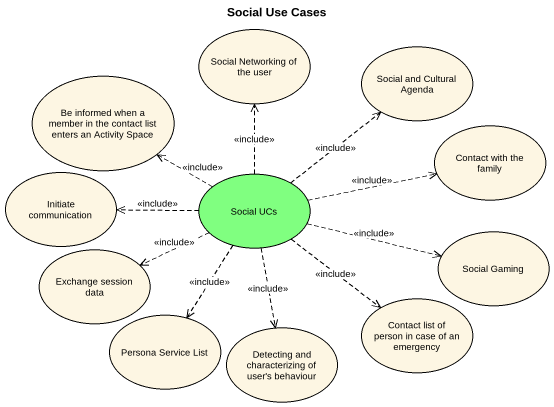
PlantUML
@startuml
title Social Use Cases
usecase "Social Networking of the user" as Social_Networking_of_the
usecase "Social and Cultural Agenda" as Social_and_Cultural_Agenda
usecase "Be informed when a member in the contact list enters an Activity Space" as Be_informed_when_a_member
usecase "Contact with the family" as Contact_with_the_family
usecase "Initiate communication" as Initiate_communication
usecase "Social UCs" as Social_UCs #80FF80
usecase "Exchange session data" as Exchange_session_data
usecase "Social Gaming" as Social_Gaming
usecase "Contact list of person in case of an emergency" as Contact_list_of_person_in
usecase "Persona Service List" as Persona_Service_List
usecase "Detecting and characterizing of user's behaviour" as Detecting_and
Social_UCs .up.> Social_Networking_of_the : <<include>>
Social_UCs .up.> Social_and_Cultural_Agenda : <<include>>
Social_UCs .left.> Be_informed_when_a_member : <<include>>
Social_UCs .right.> Contact_with_the_family : <<include>>
Social_UCs .left.> Initiate_communication : <<include>>
Social_UCs .left.> Exchange_session_data : <<include>>
Social_UCs .right.> Social_Gaming : <<include>>
Social_UCs ..> Contact_list_of_person_in : <<include>>
Social_UCs ..> Persona_Service_List : <<include>>
Social_UCs ..> Detecting_and : <<include>>
@enduml
